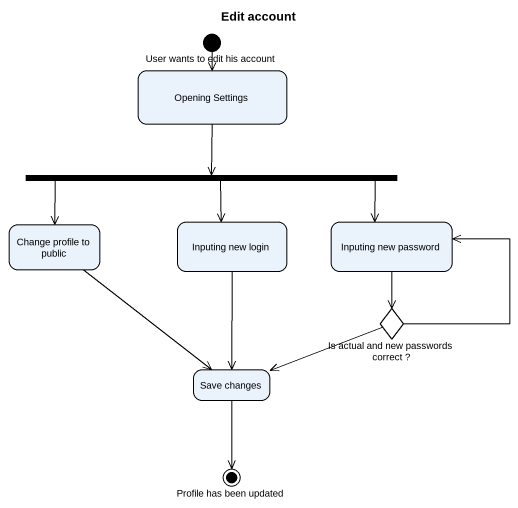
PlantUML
@startuml
title Edit account
hide empty description
state "User wants to edit his account" as User_wants_to_edit_his <<start>>
state "Opening Settings" as Opening_Settings
state fork1 <<fork>>
state "Change profile to public" as Change_profile_to_public
state "Inputing new login" as Inputing_new_login
state "Inputing new password" as Inputing_new_password
state "Is actual and new passwords correct ?" as Is_actual_and_new_passwords <<choice>>
state "Save changes" as Save_changes
state "Profile has been updated" as Profile_has_been_updated <<end>>
User_wants_to_edit_his --> Opening_Settings
Opening_Settings --> fork1
fork1 -left-> Change_profile_to_public
fork1 --> Inputing_new_login
fork1 -right-> Inputing_new_password
Change_profile_to_public --> Save_changes
Inputing_new_login --> Save_changes
Inputing_new_password --> Is_actual_and_new_passwords
Is_actual_and_new_passwords -up-> Inputing_new_password
Is_actual_and_new_passwords -left-> Save_changes
Save_changes --> Profile_has_been_updated
@enduml
